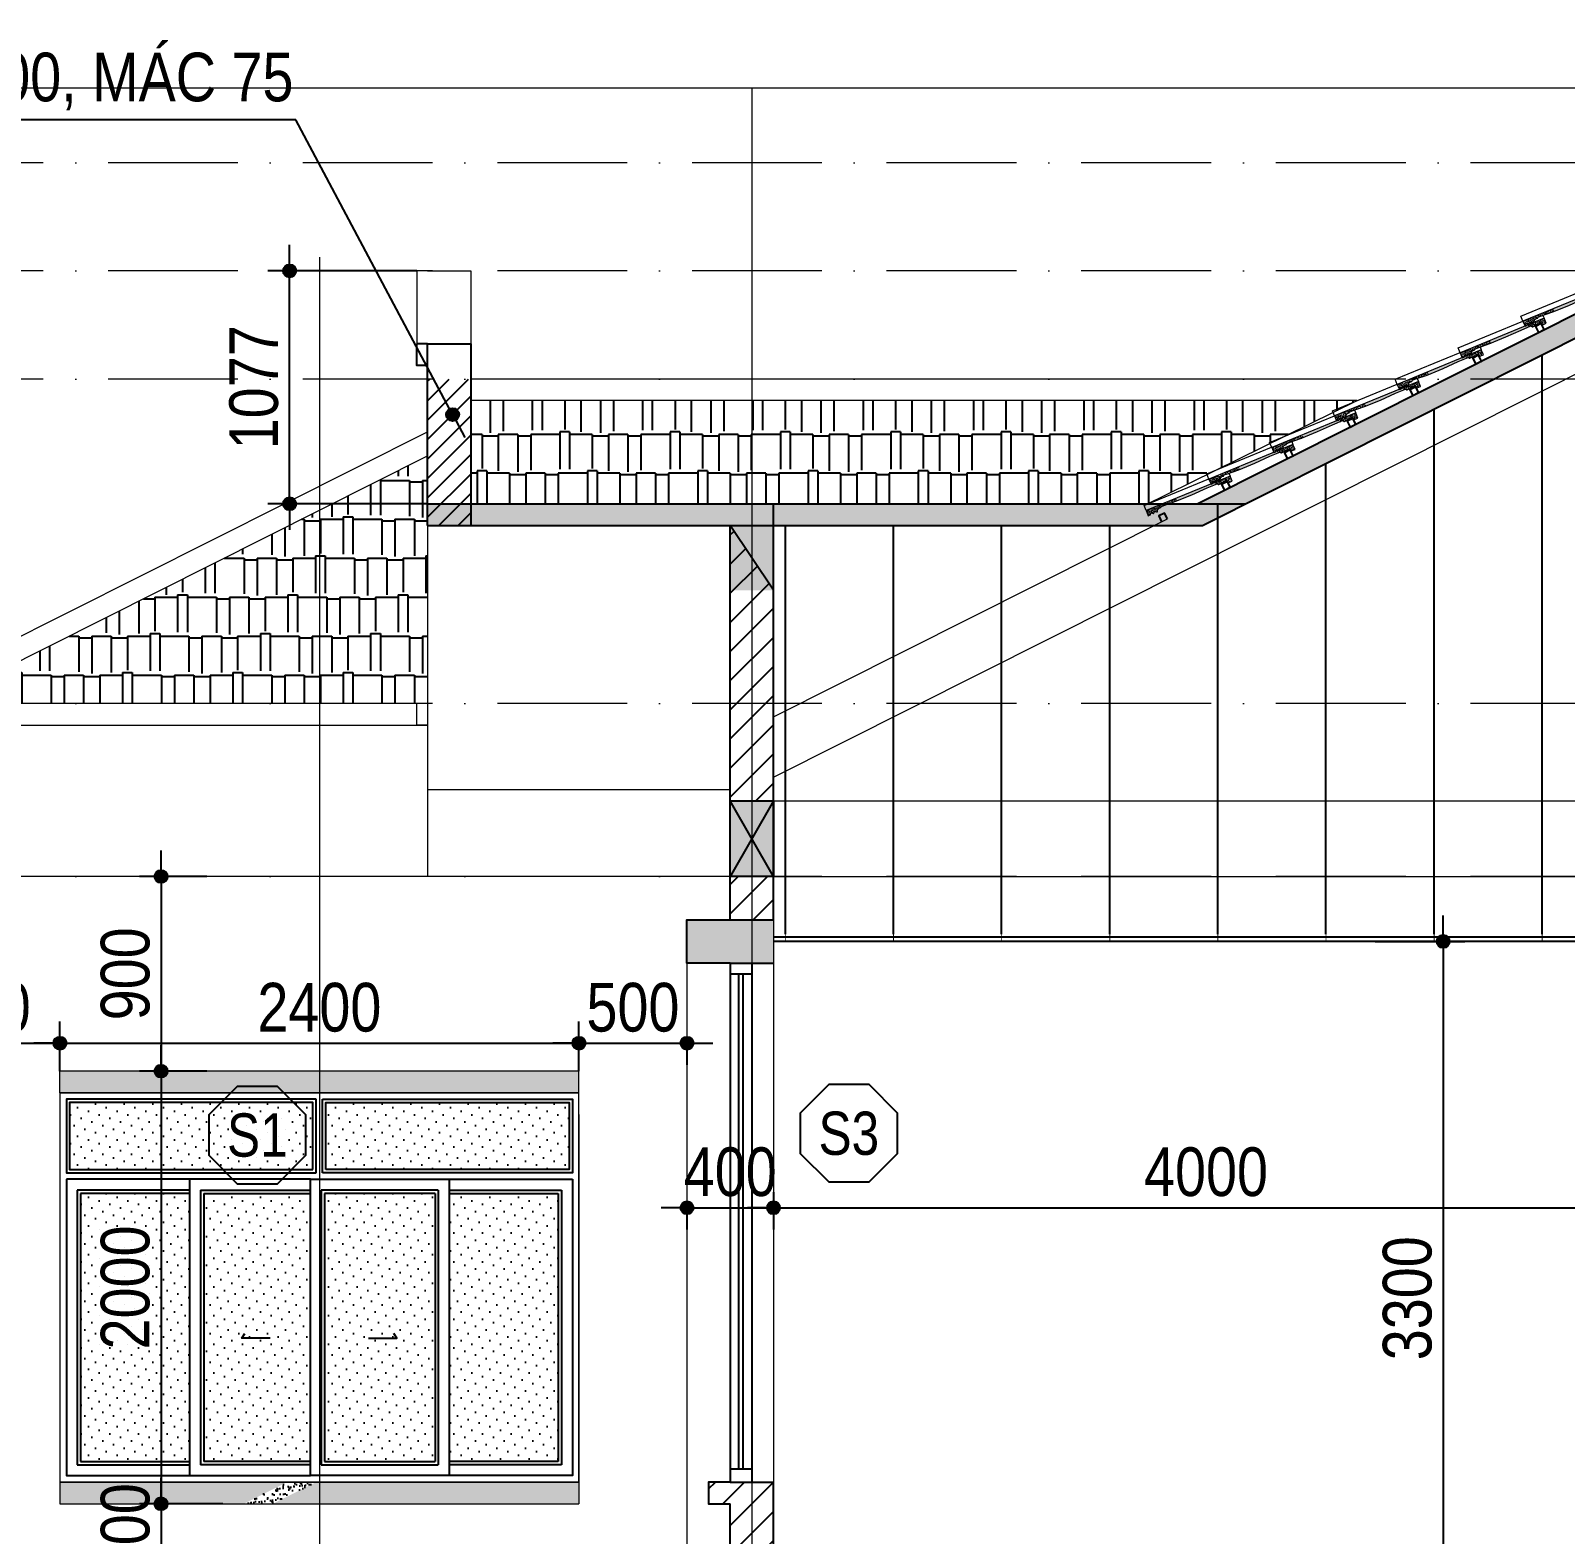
# Model space of a CAD drawing. Extents: x -79995 to 347433, y -157641 to 104789.
# Drawn here: x 74394 to 81490, y -87522 to -80570 of the extents above; entities that cross this region are included whole.
import ezdxf
from ezdxf.enums import TextEntityAlignment as Align

# ---------------------------------------------------------------- set-up
doc = ezdxf.new("R2010")
doc.units = 0
doc.linetypes.add('ACAD_ISO10W100', pattern=[18, 12, -3, 0, -3])
doc.layers.get('DEFPOINTS').update_dxf_attribs({"linetype": 'CONTINUOUS'})
for name, color, linetype in [('009', 251, 'CONTINUOUS'), ('daucat', 220, 'CONTINUOUS'), ('DIM', 1, 'CONTINUOUS'), ('DOOR', 20, 'CONTINUOUS'), ('HACH', 8, 'CONTINUOUS'), ('HATCH', 8, 'CONTINUOUS'), ('HATCHNGOI', 22, 'CONTINUOUS'), ('KINH 1', 142, 'CONTINUOUS'), ('netthay', 2, 'CONTINUOUS'), ('TAGS', 60, 'CONTINUOUS'), ('TEXT', 7, 'CONTINUOUS'), ('TUONG', 131, 'CONTINUOUS')]:
    doc.layers.add(name, color=color, linetype=linetype)
doc.layers.add('NET-THAY', color=2, linetype='CONTINUOUS', lineweight=13)
doc.layers.add('TRUC', color=24, linetype='CONTINUOUS', lineweight=0)
doc.styles.add('1', font='', dxfattribs={"height": 250})
doc.styles.add('HEL-CONDENSE', font='')
doc.styles.add('VNI-HELVE-CONDENSEN', font='')
doc.styles.get('1').set_extended_font_data('VNI-Helve-Condense')
doc.styles.get('HEL-CONDENSE').set_extended_font_data('VNI-Helve-Condense')
doc.styles.get('VNI-HELVE-CONDENSEN').set_extended_font_data('VNI-Helve-Condense')
doc.dimstyles.new('D100', dxfattribs={"dimtxt": 225, "dimasz": 1.2, "dimexe": 100, "dimexo": 0, "dimgap": 50, "dimtad": 1, "dimdec": 0, "dimzin": 13, "dimdsep": 46, "dimtxsty": 'HEL-CONDENSE', "dimblk": 'D50', "dimcen": 0, "dimclrd": 1, "dimclre": 1, "dimclrt": 7, "dimadec": 0, "dimazin": 0, "dimtfac": 1, "dimtdec": 0, "dimtmove": 0, "dimatfit": 3, "dimldrblk": 'D50', "dimfxl": 1, "dimtolj": 1, "dimtzin": 13, "dimarcsym": 0})
pattern_1 = [(45, (-1253396.46, -300869.02), (-67.351921, 67.351921), [])]
pattern_2 = [(37.5, (-1253396.462, -300099.762), (-1.2000235, 36.7059928), [0, -28.956, 0, -32.385, 0, -30.95625]), (7.5, (-1253396.46, -300099.76), (33.7142462, 53.7618825), [0, -15.621, 0, -26.0985, 0, -10.00125]), (327.5, (-1253419.894, -300099.762), (59.3244278, 0.10778885), [0, -9.525, 0, -34.29, 0, -44.7675]), (317.5, (-1253419.894, -300099.76), (57.266734, 16.7196992), [0, -4.7625, 0, -22.479, 0, -25.7175])]
pattern_3 = [(50, (-273694.05, -159675.198), (7.17260183, -0.62752135), [0.75, -8.25]), (355, (-273694.05, -159675.198), (-1.38751334, 7.52192134), [0.6, -6.6]), (100.4514, (-273693.452, -159675.25), (5.78509382, 6.89439542), [0.6374019, -7.01142112]), (46.1842, (-273694.05, -159673.198), (10.67241049, -1.65519014), [1.125, -12.375]), (96.6356, (-273693.161, -159673.336), (9.34662706, 9.7411787), [0.95610288, -10.51713]), (351.1842, (-273694.05, -159673.198), (9.34661945, 9.741186), [0.9, -9.9]), (21, (-273693.05, -159673.698), (5.96907052, -4.02618891), [0.75, -8.25]), (326, (-273693.05, -159673.698), (2.43315332, 7.25150045), [0.6, -6.6]), (71.4514, (-273692.5525, -159674.0334), (8.40222629, 3.22530497), [0.6374019, -7.01142112]), (37.5, (-273694.05, -159675.1978), (0.121598553, 3.328938538), [0, -6.52, 0, -6.7, 0, -6.625]), (7.5, (-273694.05, -159675.198), (2.630695374, 3.94411712), [0, -3.82, 0, -6.37, 0, -2.525]), (327.5, (-273696.28, -159675.1978), (5.338224362, -0.225548717), [0, -2.5, 0, -7.8, 0, -10.35]), (317.5, (-273697.28, -159675.198), (5.83186169, 1.00104982), [0, -3.25, 0, -5.18, 0, -7.35])]

# ---------------------------------------------------------------- blocks, each defined once
blk = doc.blocks.new('A$C281F37C7')
at = {"layer": 'NET-THAY'}
h = blk.add_hatch(dxfattribs=at)
h.set_pattern_fill('AR-CONC', color=8, style=0)
h.set_pattern_definition(pattern_3)
h.paths.add_polyline_path([(212.7, 140.4), (212.8, 140.6), (212.8, 140.9), (212.8, 141.2), (212.8, 142), (214, 142.8), (214.4, 143), (214.7, 143.2), (215.1, 143.3), (215.4, 143.4), (215.8, 143.4), (216.2, 143.3), (216.6, 143.3), (216.9, 143.2), (217.3, 143), (217.6, 142.8), (217.9, 142.6), (223, 136.8), (223.2, 136.6), (223.5, 136.4), (223.8, 136.2), (224.2, 136), (224.5, 135.9), (224.9, 135.8), (225.2, 135.8), (225.6, 135.8), (225.9, 135.8), (226.3, 135.9), (226.6, 136), (227, 136.2), (227.3, 136.4), (241, 146.5), (225.9, 166.9), (160.7, 118.8), (166.5, 111), (175.7, 117.8), (176.5, 118.4), (183.1, 115.9), (183.3, 115.8), (183.6, 115.8), (183.9, 115.8), (184.1, 115.9), (184.4, 116), (184.6, 116.2), (199.5, 128.9), (199.5, 129), (199.5, 129), (202.2, 131.3), (202.2, 131.3), (209.8, 137.8), (209.8, 137.8), (212.3, 140), (212.4, 140.1), (212.4, 140.1), (212.5, 140.2)])
h = blk.add_hatch(dxfattribs=at)
h.set_pattern_fill('AR-CONC', color=8, style=0)
h.set_pattern_definition(pattern_3)
h.paths.add_polyline_path([(135.5, 88.1), (166.5, 111), (160.7, 118.8), (6.9, 5.3), (18.4, -2), (75.7, 40.3)])
h = blk.add_hatch(dxfattribs=at)
h.set_pattern_fill('AR-CONC', color=8, style=0)
h.set_pattern_definition(pattern_3)
h.paths.add_polyline_path([(11.4, -7.2), (18.4, -2), (6.9, 5.3), (-112, -82.5), (-96.9, -102.9), (-89.3, -97.3), (-89, -97.1), (-88.7, -96.8), (-88.5, -96.5), (-88.3, -96.2), (-88.2, -95.9), (-88.1, -95.5), (-88, -95.2), (-87.2, -89.1), (-87.2, -88.8), (-87.1, -88.4), (-87, -88.1), (-86.8, -87.7), (-86.6, -87.4), (-86.4, -87.1), (-86.1, -86.9), (-85.8, -86.7), (-85.5, -86.5), (-85.1, -86.3), (-84.8, -86.2), (-84.4, -86.2), (-84.1, -86.1), (-83.7, -86.2), (-83.3, -86.2), (-77.8, -87.2), (-77.5, -87.2), (-77.1, -87.2), (-76.8, -87.2), (-76.4, -87.1), (-76.1, -87), (-75.8, -86.8), (-75.5, -86.6), (-75.2, -86.4), (-74.9, -86.1), (-74.7, -85.8), (-74.5, -85.5), (-74.4, -85.2), (-74.3, -84.8), (-74.2, -84.5), (-73.3, -78.6), (-73.2, -78.3), (-73.1, -77.9), (-73, -77.6), (-72.8, -77.3), (-72.6, -77), (-72.3, -76.7), (-72, -76.5), (-71.7, -76.3), (-71.4, -76.2), (-71.1, -76), (-70.7, -75.9), (-70.4, -75.9), (-70, -75.9), (-69.7, -75.9), (-63.8, -76.8), (-63.4, -76.8), (-63.1, -76.8), (-62.7, -76.8), (-62.3, -76.7), (-62, -76.6), (-61.7, -76.4), (-61.4, -76.2), (-61.1, -75.9), (-60.8, -75.7), (-60.6, -75.4), (-60.4, -75), (-60.3, -74.7), (-60.2, -74.3), (-60.1, -74), (-60.1, -73.6), (-60.1, -73.2), (-60.2, -72.9), (-60.9, -70.2), (-61, -69.5), (-61.1, -68.8), (-61.2, -68.1), (-61.2, -67.4), (-61.2, -66.7), (-61.2, -66), (-61.1, -65.3), (-60.9, -64.6), (-60.8, -63.9), (-60.6, -63.2), (-60.3, -62.5), (-60.1, -61.9), (-59.7, -61.3), (-59.4, -60.6), (-59, -60), (-57.7, -58.4), (-57.2, -57.9), (-56.6, -57.4), (-56.1, -57), (-50.4, -52.8), (-50.1, -52.5), (-49.8, -52.3), (-49.6, -51.9), (-49.4, -51.6), (-49.3, -51.2), (-49.2, -50.8), (-49, -49.1), (-48.9, -48.7), (-48.7, -48.3), (-48.6, -48), (-48.3, -47.7), (-48.1, -47.4), (-47.8, -47.1), (-34.7, -37.5)])
blk.add_line((217.4, 178.4), (225.9, 166.9), dxfattribs=at)
blk.add_lwpolyline([(-74.9, -86.1), (-74.7, -85.8), (-74.5, -85.5), (-74.4, -85.2), (-74.3, -84.8), (-74.2, -84.5), (-73.3, -78.6), (-73.2, -78.3), (-73.1, -77.9), (-73, -77.6), (-72.8, -77.3), (-72.6, -77), (-72.3, -76.7), (-72, -76.5), (-71.7, -76.3), (-71.4, -76.2), (-71.1, -76), (-70.7, -75.9), (-70.4, -75.9), (-70, -75.9), (-69.7, -75.9), (-63.8, -76.8), (-63.4, -76.8), (-63.1, -76.8), (-62.7, -76.8), (-62.3, -76.7), (-62, -76.6), (-61.7, -76.4), (-61.4, -76.2), (-61.1, -75.9), (-60.8, -75.7), (-60.6, -75.4), (-60.4, -75), (-60.3, -74.7), (-60.2, -74.3), (-60.1, -74), (-60.1, -73.6), (-60.1, -73.2), (-60.2, -72.9), (-60.9, -70.2), (-61, -69.5), (-61.1, -68.8), (-61.2, -68.1), (-61.2, -67.4), (-61.2, -66.7), (-61.2, -66), (-61.1, -65.3), (-60.9, -64.6), (-60.8, -63.9), (-60.6, -63.2), (-60.3, -62.5), (-60.1, -61.9), (-59.7, -61.3), (-59.4, -60.6), (-59, -60), (-57.7, -58.4), (-57.2, -57.9), (-56.6, -57.4), (-56.1, -57), (-50.4, -52.8), (-50.1, -52.5), (-49.8, -52.3), (-49.6, -51.9), (-49.4, -51.6), (-49.3, -51.2), (-49.2, -50.8), (-49, -49.1), (-48.9, -48.7), (-48.7, -48.3), (-48.6, -48), (-48.3, -47.7), (-48.1, -47.4), (-47.8, -47.1), (-34.7, -37.5), (11.4, -7.2), (75.7, 40.3), (135.5, 88.1), (175.7, 117.8), (176.5, 118.4), (183.1, 115.9), (183.3, 115.8), (183.6, 115.8), (183.9, 115.8), (184.1, 115.9), (184.4, 116), (184.6, 116.2), (212.3, 140), (212.5, 140.2), (212.7, 140.4), (212.8, 140.6), (212.8, 140.9), (212.8, 141.2), (212.8, 142), (214, 142.8), (214.4, 143), (214.7, 143.2), (215.1, 143.3), (215.4, 143.4), (215.8, 143.4), (216.2, 143.3), (216.6, 143.3), (216.9, 143.2), (217.3, 143), (217.6, 142.8), (217.9, 142.6), (223, 136.8), (223.2, 136.6), (223.5, 136.4), (223.8, 136.2), (224.2, 136), (224.5, 135.9), (224.9, 135.8), (225.2, 135.8), (225.6, 135.8), (225.9, 135.8), (226.3, 135.9), (226.6, 136), (227, 136.2), (227.3, 136.4), (241, 146.5), (225.9, 166.9), (-112, -82.5), (-96.9, -102.9), (-89.3, -97.3), (-89, -97.1), (-88.7, -96.8), (-88.5, -96.5), (-88.3, -96.2), (-88.2, -95.9), (-88.1, -95.5), (-88, -95.2), (-87.2, -89.1), (-87.2, -88.8), (-87.1, -88.4), (-87, -88.1), (-86.8, -87.7), (-86.6, -87.4), (-86.4, -87.1), (-86.1, -86.9), (-85.8, -86.7), (-85.5, -86.5), (-85.1, -86.3), (-84.8, -86.2), (-84.4, -86.2), (-84.1, -86.1), (-83.7, -86.2), (-83.3, -86.2), (-77.8, -87.2), (-77.5, -87.2), (-77.1, -87.2), (-76.8, -87.2), (-76.4, -87.1), (-76.1, -87), (-75.8, -86.8), (-75.5, -86.6), (-75.2, -86.4)], close=True, dxfattribs=at)
blk.add_lwpolyline([(-112, -82.5), (-127.1, -62.1), (133.6, 130.4)], dxfattribs=at)
blk = doc.blocks.new('KH-CUADI')
at = {"layer": 'TAGS'}
blk.add_lwpolyline([(-124.3, 300), (-300, 124.3), (-300, -124.3), (-124.3, -300), (124.3, -300), (300, -124.3), (300, 124.3), (124.3, 300)], close=True, dxfattribs=at)
at = {"layer": 'TAGS', "style": 'VNI-HELVE-CONDENSEN'}
blk.add_attdef('D', text='', height=300, dxfattribs=at).set_placement((0, 0), align=Align.MIDDLE)
blk = doc.blocks.new('A$C11FB6725')
at = {"layer": 'KINH 1'}
h = blk.add_hatch(dxfattribs=at)
h.set_pattern_fill('DOTS', color=256, scale=750, angle=45, style=0)
h.set_pattern_definition([(45, (0, 0), (-16.5728, 49.71845), [0, -46.875])])
h.paths.add_polyline_path([(59.6, -459.4), (-1065.4, -459.4), (-1065.4, -769.4), (59.6, -769.4)])
h.paths.add_polyline_path([(1244.6, -459.4), (119.6, -459.4), (119.6, -769.4), (1244.6, -769.4)])
h.paths.add_polyline_path([(1194.6, -879.4), (689.6, -879.4), (689.6, -2119.4), (1194.6, -2119.4)])
h.paths.add_polyline_path([(624.6, -879.4), (113.1, -879.4), (113.1, -2119.4), (624.6, -2119.4)])
h.paths.add_polyline_path([(48.1, -879.4), (-445.4, -879.4), (-445.4, -2119.4), (48.1, -2119.4)])
h.paths.add_polyline_path([(-510.4, -879.4), (-1015.4, -879.4), (-1015.4, -2119.4), (-510.4, -2119.4)])
at = {"layer": 'DOOR'}
for p, q in [((74.6, -784.4), (74.6, -444.4)), ((104.6, -784.4), (104.6, -444.4)), ((48.1, -814.4), (-1080.4, -814.4)), ((-510.4, -814.4), (-510.4, -2184.4)), ((48.1, -814.4), (1259.6, -814.4)), ((689.6, -814.4), (689.6, -2184.4)), ((-510.4, -864.4), (-1030.4, -864.4)), ((-1030.4, -864.4), (-1030.4, -2134.4)), ((-460.4, -864.4), (-460.4, -2134.4)), ((-460.4, -864.4), (48.1, -864.4)), ((639.6, -864.4), (98.1, -864.4)), ((98.1, -864.4), (98.1, -2134.4)), ((639.6, -864.4), (639.6, -2134.4)), ((689.6, -864.4), (1209.6, -864.4)), ((1209.6, -864.4), (1209.6, -2134.4)), ((-1030.4, -2134.4), (-510.4, -2134.4)), ((48.1, -2134.4), (-460.4, -2134.4)), ((98.1, -2134.4), (639.6, -2134.4)), ((1209.6, -2134.4), (689.6, -2134.4))]:
    blk.add_line(p, q, dxfattribs=at)
at = {"layer": 'DOOR', "color": 8}
for p, q in [((-510.4, -879.4), (-1015.4, -879.4)), ((-1015.4, -879.4), (-1015.4, -2119.4)), ((-445.4, -879.4), (-445.4, -2119.4)), ((-445.4, -879.4), (48.1, -879.4)), ((624.6, -879.4), (113.1, -879.4)), ((113.1, -879.4), (113.1, -2119.4)), ((624.6, -879.4), (624.6, -2119.4)), ((689.6, -879.4), (1194.6, -879.4)), ((1194.6, -879.4), (1194.6, -2119.4)), ((-1015.4, -2119.4), (-510.4, -2119.4)), ((48.1, -2119.4), (-445.4, -2119.4)), ((113.1, -2119.4), (624.6, -2119.4)), ((1194.6, -2119.4), (689.6, -2119.4))]:
    blk.add_line(p, q, dxfattribs=at)
at = {"layer": 'DOOR'}
for points in [[(74.6, -444.4), (-1080.4, -444.4), (-1080.4, -784.4), (74.6, -784.4)], [(104.6, -444.4), (1259.6, -444.4), (1259.6, -784.4), (104.6, -784.4)], [(-1080.4, -814.4), (-1080.4, -2184.4), (48.1, -2184.4), (48.1, -814.4)], [(1259.6, -814.4), (1259.6, -2184.4), (48.1, -2184.4), (48.1, -814.4)], [(-138.1, -1548.1), (-268.5, -1548.1), (-255.2, -1527.4)], [(317.3, -1548.1), (447.7, -1548.1), (434.4, -1527.4)]]:
    blk.add_lwpolyline(points, dxfattribs=at)
at = {"layer": 'DOOR', "color": 8}
for points in [[(59.6, -769.4), (59.6, -459.4), (-1065.4, -459.4), (-1065.4, -769.4), (59.6, -769.4)], [(119.6, -769.4), (119.6, -459.4), (1244.6, -459.4), (1244.6, -769.4), (119.6, -769.4)]]:
    blk.add_lwpolyline(points, close=True, dxfattribs=at)
at = {"layer": 'NET-THAY'}
for p, q in [((-1110.4, -414.4), (1289.6, -414.4)), ((1289.6, -2214.4), (1289.6, -414.4)), ((-1110.4, -2214.4), (1289.6, -2214.4))]:
    blk.add_line(p, q, dxfattribs=at)
blk.add_lwpolyline([(-1110.4, -414.4), (-1110.4, -2214.4)], dxfattribs=at)
at = {"layer": 'TAGS', "linetype": 'Continuous'}
ref = blk.add_blockref('KH-CUADI', (-197.3, -609.5), dxfattribs=dict(at, xscale=0.75, yscale=0.75, zscale=0.75, rotation=180))
ref.add_attrib('D', 'S1', dxfattribs={"color": 7, "height": 200, "style": 'VNI-HELVE-CONDENSEN'}).set_placement((-197.3, -609.5), align=Align.MIDDLE)
blk = doc.blocks.new('D50')
at = {"layer": 'DIM'}
blk.add_hatch(color=256, dxfattribs=at).paths.add_polyline_path([(25, 0, 1), (-25, 0, 1)])
blk.add_line((25, 0), (100, 0), dxfattribs=at)
blk.add_circle((0, 0), 25, dxfattribs=at)
blk = doc.blocks.new('*D1119')
at = {"layer": 'DEFPOINTS', "color": 0, "linetype": 'Continuous', "transparency": 16777216}
for p in [(74528.8, -85251.4), (74528.8, -85380.7), (73828.8, -85594.9)]:
    blk.add_point(p, dxfattribs=at)
at = {"layer": 'DIM', "color": 1, "linetype": 'Continuous', "lineweight": -2, "transparency": 16777216}
for p, q in [((73828.8, -85594.9), (73828.8, -85151.4)), ((74528.8, -85380.7), (74528.8, -85151.4)), ((73830, -85251.4), (74527.6, -85251.4))]:
    blk.add_line(p, q, dxfattribs=at)
at = {"layer": 'DIM', "color": 1, "linetype": 'Continuous', "lineweight": -2, "transparency": 16777216, "xscale": 1.199999999999999, "yscale": 1.199999999999999, "zscale": 1.199999999999999, "rotation": 180}
blk.add_blockref('D50', (73828.8, -85251.4), dxfattribs=at)
at = {"layer": 'DIM', "color": 1, "linetype": 'Continuous', "lineweight": -2, "transparency": 16777216, "xscale": 1.199999999999999, "yscale": 1.199999999999999, "zscale": 1.199999999999999}
blk.add_blockref('D50', (74528.8, -85251.4), dxfattribs=at)
at = {"layer": 'DIM', "color": 7, "linetype": 'Continuous', "transparency": 16777216, "insert": (74178.8, -85086.5), "char_height": 225, "attachment_point": 5, "style": 'HEL-CONDENSE'}
blk.add_mtext('\\A1;700', dxfattribs=at)
blk = doc.blocks.new('*D1120')
at = {"layer": 'DEFPOINTS', "color": 0, "linetype": 'Continuous', "transparency": 16777216}
for p in [(76928.8, -85251.4), (74528.8, -85380.7), (76928.8, -85380.7)]:
    blk.add_point(p, dxfattribs=at)
at = {"layer": 'DIM', "color": 1, "linetype": 'Continuous', "lineweight": -2, "transparency": 16777216}
for p, q in [((74528.8, -85380.7), (74528.8, -85151.4)), ((76928.8, -85380.7), (76928.8, -85151.4)), ((74530, -85251.4), (76927.6, -85251.4))]:
    blk.add_line(p, q, dxfattribs=at)
at = {"layer": 'DIM', "color": 1, "linetype": 'Continuous', "lineweight": -2, "transparency": 16777216, "xscale": 1.199999999999999, "yscale": 1.199999999999999, "zscale": 1.199999999999999, "rotation": 180}
blk.add_blockref('D50', (74528.8, -85251.4), dxfattribs=at)
at = {"layer": 'DIM', "color": 1, "linetype": 'Continuous', "lineweight": -2, "transparency": 16777216, "xscale": 1.199999999999999, "yscale": 1.199999999999999, "zscale": 1.199999999999999}
blk.add_blockref('D50', (76928.8, -85251.4), dxfattribs=at)
at = {"layer": 'DIM', "color": 7, "linetype": 'Continuous', "transparency": 16777216, "insert": (75728.8, -85086.5), "char_height": 225, "attachment_point": 5, "style": 'HEL-CONDENSE'}
blk.add_mtext('\\A1;2400', dxfattribs=at)
blk = doc.blocks.new('*D1121')
at = {"layer": 'DEFPOINTS', "color": 0, "linetype": 'Continuous', "transparency": 16777216}
for p in [(77428.8, -85224.3), (77428.8, -85251.4), (76928.8, -85380.7)]:
    blk.add_point(p, dxfattribs=at)
at = {"layer": 'DIM', "color": 1, "linetype": 'Continuous', "lineweight": -2, "transparency": 16777216}
for p, q in [((76928.8, -85380.7), (76928.8, -85151.4)), ((77428.8, -85224.3), (77428.8, -85351.4)), ((76930, -85251.4), (77427.6, -85251.4))]:
    blk.add_line(p, q, dxfattribs=at)
at = {"layer": 'DIM', "color": 1, "linetype": 'Continuous', "lineweight": -2, "transparency": 16777216, "xscale": 1.199999999999999, "yscale": 1.199999999999999, "zscale": 1.199999999999999, "rotation": 180}
blk.add_blockref('D50', (76928.8, -85251.4), dxfattribs=at)
at = {"layer": 'DIM', "color": 1, "linetype": 'Continuous', "lineweight": -2, "transparency": 16777216, "xscale": 1.199999999999999, "yscale": 1.199999999999999, "zscale": 1.199999999999999}
blk.add_blockref('D50', (77428.8, -85251.4), dxfattribs=at)
at = {"layer": 'DIM', "color": 7, "linetype": 'Continuous', "transparency": 16777216, "insert": (77178.8, -85086.5), "char_height": 225, "attachment_point": 5, "style": 'HEL-CONDENSE'}
blk.add_mtext('\\A1;500', dxfattribs=at)
blk = doc.blocks.new('*D1122')
at = {"layer": 'DEFPOINTS', "color": 0, "linetype": 'Continuous', "transparency": 16777216}
for p in [(77828.8, -85939.6), (77428.8, -85984.8), (77828.8, -86012)]:
    blk.add_point(p, dxfattribs=at)
at = {"layer": 'DIM', "color": 1, "linetype": 'Continuous', "lineweight": -2, "transparency": 16777216}
for p, q in [((77828.8, -85939.6), (77828.8, -86112)), ((77428.8, -85984.8), (77428.8, -86112)), ((77430, -86012), (77827.6, -86012))]:
    blk.add_line(p, q, dxfattribs=at)
at = {"layer": 'DIM', "color": 1, "linetype": 'Continuous', "lineweight": -2, "transparency": 16777216, "xscale": 1.199999999999999, "yscale": 1.199999999999999, "zscale": 1.199999999999999, "rotation": 180}
blk.add_blockref('D50', (77428.8, -86012), dxfattribs=at)
at = {"layer": 'DIM', "color": 1, "linetype": 'Continuous', "lineweight": -2, "transparency": 16777216, "xscale": 1.199999999999999, "yscale": 1.199999999999999, "zscale": 1.199999999999999}
blk.add_blockref('D50', (77828.8, -86012), dxfattribs=at)
at = {"layer": 'DIM', "color": 7, "linetype": 'Continuous', "transparency": 16777216, "insert": (77628.8, -85847.1), "char_height": 225, "attachment_point": 5, "style": 'HEL-CONDENSE'}
blk.add_mtext('\\A1;400', dxfattribs=at)
blk = doc.blocks.new('*D1123')
at = {"layer": 'DEFPOINTS', "color": 0, "linetype": 'Continuous', "transparency": 16777216}
for p in [(77828.8, -85939.6), (81828.8, -86012), (81828.8, -86083.6)]:
    blk.add_point(p, dxfattribs=at)
at = {"layer": 'DIM', "color": 1, "linetype": 'Continuous', "lineweight": -2, "transparency": 16777216}
for p, q in [((77828.8, -85939.6), (77828.8, -86112)), ((81828.8, -86083.6), (81828.8, -85912)), ((77830, -86012), (81827.6, -86012))]:
    blk.add_line(p, q, dxfattribs=at)
at = {"layer": 'DIM', "color": 1, "linetype": 'Continuous', "lineweight": -2, "transparency": 16777216, "xscale": 1.199999999999999, "yscale": 1.199999999999999, "zscale": 1.199999999999999, "rotation": 180}
blk.add_blockref('D50', (77828.8, -86012), dxfattribs=at)
at = {"layer": 'DIM', "color": 1, "linetype": 'Continuous', "lineweight": -2, "transparency": 16777216, "xscale": 1.199999999999999, "yscale": 1.199999999999999, "zscale": 1.199999999999999}
blk.add_blockref('D50', (81828.8, -86012), dxfattribs=at)
at = {"layer": 'DIM', "color": 7, "linetype": 'Continuous', "transparency": 16777216, "insert": (79828.8, -85847.1), "char_height": 225, "attachment_point": 5, "style": 'HEL-CONDENSE'}
blk.add_mtext('\\A1;4000', dxfattribs=at)
blk = doc.blocks.new('*D1130')
at = {"layer": 'DEFPOINTS', "color": 0, "linetype": 'Continuous', "transparency": 16777216}
for p in [(75208.9, -84480.7), (74996.8, -85380.7), (75208.9, -85380.7)]:
    blk.add_point(p, dxfattribs=at)
at = {"layer": 'DIM', "color": 1, "linetype": 'Continuous', "lineweight": -2, "transparency": 16777216}
for p, q in [((75208.9, -84480.7), (74896.8, -84480.7)), ((74996.8, -84481.9), (74996.8, -85379.5)), ((75208.9, -85380.7), (74896.8, -85380.7))]:
    blk.add_line(p, q, dxfattribs=at)
at = {"layer": 'DIM', "color": 1, "linetype": 'Continuous', "lineweight": -2, "transparency": 16777216, "xscale": 1.199999999999999, "yscale": 1.199999999999999, "zscale": 1.199999999999999}
for p, rotation in [((74996.8, -84480.7), 90), ((74996.8, -85380.7), 270)]:
    blk.add_blockref('D50', p, dxfattribs=dict(at, rotation=rotation))
at = {"layer": 'DIM', "color": 7, "linetype": 'Continuous', "transparency": 16777216, "insert": (74831.9, -84930.7), "char_height": 225, "attachment_point": 5, "rotation": 90, "style": 'HEL-CONDENSE'}
blk.add_mtext('\\A1;900', dxfattribs=at)
blk = doc.blocks.new('*D1131')
at = {"layer": 'DEFPOINTS', "color": 0, "linetype": 'Continuous', "transparency": 16777216}
for p in [(75208.9, -85380.7), (74996.8, -87380.7), (75282.7, -87380.7)]:
    blk.add_point(p, dxfattribs=at)
at = {"layer": 'DIM', "color": 1, "linetype": 'Continuous', "lineweight": -2, "transparency": 16777216}
for p, q in [((75208.9, -85380.7), (74896.8, -85380.7)), ((74996.8, -85381.9), (74996.8, -87379.5)), ((75282.7, -87380.7), (74896.8, -87380.7))]:
    blk.add_line(p, q, dxfattribs=at)
at = {"layer": 'DIM', "color": 1, "linetype": 'Continuous', "lineweight": -2, "transparency": 16777216, "xscale": 1.199999999999999, "yscale": 1.199999999999999, "zscale": 1.199999999999999}
for p, rotation in [((74996.8, -85380.7), 90), ((74996.8, -87380.7), 270)]:
    blk.add_blockref('D50', p, dxfattribs=dict(at, rotation=rotation))
at = {"layer": 'DIM', "color": 7, "linetype": 'Continuous', "transparency": 16777216, "insert": (74831.9, -86380.7), "char_height": 225, "attachment_point": 5, "rotation": 90, "style": 'HEL-CONDENSE'}
blk.add_mtext('\\A1;2000', dxfattribs=at)
blk = doc.blocks.new('*D1132')
at = {"layer": 'DEFPOINTS', "color": 0, "linetype": 'Continuous', "transparency": 16777216}
for p in [(75282.7, -87380.7), (74996.8, -87680.7), (75282.7, -87680.7)]:
    blk.add_point(p, dxfattribs=at)
at = {"layer": 'DIM', "color": 1, "linetype": 'Continuous', "lineweight": -2, "transparency": 16777216}
for p, q in [((75282.7, -87380.7), (74896.8, -87380.7)), ((74996.8, -87381.9), (74996.8, -87679.5)), ((75282.7, -87680.7), (74896.8, -87680.7))]:
    blk.add_line(p, q, dxfattribs=at)
at = {"layer": 'DIM', "color": 1, "linetype": 'Continuous', "lineweight": -2, "transparency": 16777216, "xscale": 1.199999999999999, "yscale": 1.199999999999999, "zscale": 1.199999999999999}
for p, rotation in [((74996.8, -87380.7), 90), ((74996.8, -87680.7), 270)]:
    blk.add_blockref('D50', p, dxfattribs=dict(at, rotation=rotation))
at = {"layer": 'DIM', "color": 7, "linetype": 'Continuous', "transparency": 16777216, "insert": (74831.9, -87500.7), "char_height": 225, "attachment_point": 5, "rotation": 90, "style": 'HEL-CONDENSE'}
blk.add_mtext('\\A1;300', dxfattribs=at)
blk = doc.blocks.new('*D1314')
at = {"layer": 'DEFPOINTS', "color": 0, "linetype": 'Continuous', "transparency": 16777216}
for p in [(80610.6, -84780.7), (80610.6, -88080.7), (80925.6, -88080.7)]:
    blk.add_point(p, dxfattribs=at)
at = {"layer": 'DOOR', "color": 1, "linetype": 'Continuous', "lineweight": -2, "transparency": 16777216}
for p, q in [((80610.6, -84780.7), (81025.6, -84780.7)), ((80925.6, -84781.9), (80925.6, -88079.5)), ((80610.6, -88080.7), (81025.6, -88080.7))]:
    blk.add_line(p, q, dxfattribs=at)
at = {"layer": 'DOOR', "color": 1, "linetype": 'Continuous', "lineweight": -2, "transparency": 16777216, "xscale": 1.199999999999999, "yscale": 1.199999999999999, "zscale": 1.199999999999999}
for p, rotation in [((80925.6, -84780.7), 90), ((80925.6, -88080.7), 270)]:
    blk.add_blockref('D50', p, dxfattribs=dict(at, rotation=rotation))
at = {"layer": 'DOOR', "color": 7, "linetype": 'Continuous', "transparency": 16777216, "insert": (80760.7, -86430.7), "char_height": 225, "attachment_point": 5, "rotation": 90, "style": 'HEL-CONDENSE'}
blk.add_mtext('\\A1;3300', dxfattribs=at)
blk = doc.blocks.new('*D1334')
at = {"layer": 'DEFPOINTS', "color": 0, "linetype": 'Continuous', "transparency": 16777216}
for p in [(75591.1, -81680.7), (76178.8, -81680.7), (76228.8, -82757.6)]:
    blk.add_point(p, dxfattribs=at)
at = {"layer": 'DIM', "color": 1, "linetype": 'Continuous', "lineweight": -2, "transparency": 16777216}
for p, q in [((76178.8, -81680.7), (75491.1, -81680.7)), ((75591.1, -82756.4), (75591.1, -81681.9)), ((76228.8, -82757.6), (75491.1, -82757.6))]:
    blk.add_line(p, q, dxfattribs=at)
at = {"layer": 'DIM', "color": 1, "linetype": 'Continuous', "lineweight": -2, "transparency": 16777216, "xscale": 1.199999999999999, "yscale": 1.199999999999999, "zscale": 1.199999999999999}
for p, rotation in [((75591.1, -81680.7), 90), ((75591.1, -82757.6), 270)]:
    blk.add_blockref('D50', p, dxfattribs=dict(at, rotation=rotation))
at = {"layer": 'DIM', "color": 7, "linetype": 'Continuous', "transparency": 16777216, "insert": (75426.2, -82219.2), "char_height": 225, "attachment_point": 5, "rotation": 90, "style": 'HEL-CONDENSE'}
blk.add_mtext('\\A1;1077', dxfattribs=at)

msp = doc.modelspace()

# ---------------------------------------------------------------- hatches: boundary and pattern name
at = {"layer": '009'}
h = msp.add_hatch(dxfattribs=at)
h.set_pattern_fill('ANSI31', color=256, scale=20, style=0)
h.set_pattern_definition([(45, (-1253396.46, -300869.024), (-44.9012806, 44.9012806), [])])
h.paths.add_polyline_path([(76228.751, -82180.733), (76228.751, -82857.606), (76428.751, -82857.606), (76428.751, -82180.733)])
h = msp.add_hatch(dxfattribs=at)
h.set_pattern_fill('ANSI31', color=256, scale=30, style=0)
h.set_pattern_definition(pattern_1)
h.paths.add_polyline_path([(77728.751, -83007.606), (77628.751, -82857.606), (77628.751, -83680.733), (77728.751, -83680.733)])
h.paths.add_polyline_path([(77828.751, -83157.606), (77728.751, -83007.606), (77728.751, -83680.733), (77828.751, -83680.733)])
h.paths.add_polyline_path([(77728.751, -83680.733), (77628.751, -83680.733), (77628.751, -84130.733), (77728.751, -84130.733)])
h.paths.add_polyline_path([(77828.751, -83680.733), (77728.751, -83680.733), (77728.751, -84130.733), (77828.751, -84130.733)])
h = msp.add_hatch(dxfattribs=at)
h.set_pattern_fill('ANSI31', color=256, scale=30, style=0)
h.set_pattern_definition(pattern_1)
h.paths.add_polyline_path([(77728.751, -84480.733), (77628.751, -84480.733), (77628.751, -84680.733), (77728.751, -84680.733)])
h.paths.add_polyline_path([(77828.751, -84480.733), (77728.751, -84480.733), (77728.751, -84680.733), (77828.751, -84680.733)])
h = msp.add_hatch(dxfattribs=at)
h.set_pattern_fill('ANSI31', color=256, scale=30, style=0)
h.set_pattern_definition(pattern_1)
h.paths.add_polyline_path([(77728.751, -88080.733), (77828.751, -88080.733), (77828.751, -87280.733), (77728.751, -87280.733)])
h.paths.add_polyline_path([(77628.751, -88080.733), (77728.751, -88080.733), (77728.751, -87280.733), (77628.751, -87280.733), (77528.751, -87280.733), (77528.751, -87380.733), (77628.751, -87380.733)])
at = {"layer": 'HATCH'}
h = msp.add_hatch(dxfattribs=at)
h.set_pattern_fill('AR-SAND', color=256, scale=0.75, style=0)
h.set_pattern_definition(pattern_2)
h.paths.add_polyline_path([(75728.751, -85380.733), (74528.751, -85380.733), (74528.751, -85480.733), (75728.751, -85480.733)])
h.paths.add_polyline_path([(76928.751, -85380.733), (75728.751, -85380.733), (75728.751, -85480.733), (76928.751, -85480.733)])
h = msp.add_hatch(dxfattribs=at)
h.set_pattern_fill('AR-SAND', color=256, scale=0.75, style=0)
h.set_pattern_definition(pattern_2)
h.paths.add_polyline_path([(75578.751, -87280.733), (74528.751, -87280.733), (74528.751, -87380.733), (75378.751, -87380.733)])
h.paths.add_polyline_path([(75728.751, -87280.733), (75712.916, -87280.733), (75512.916, -87380.733), (75728.751, -87380.733)])
h.paths.add_polyline_path([(76928.751, -87280.733), (75728.751, -87280.733), (75728.751, -87380.733), (75736.522, -87380.733), (75808.751, -87344.619), (75816.522, -87340.733), (76928.751, -87340.733)])
h.paths.add_polyline_path([(76928.751, -87340.733), (75816.522, -87340.733), (75736.522, -87380.733), (76928.751, -87380.733)], flags=17)
h = msp.add_hatch(dxfattribs=at)
h.set_pattern_fill('AR-SAND', color=256, scale=0.75, style=0)
h.set_pattern_definition(pattern_2)
h.paths.add_polyline_path([(75712.916, -87280.733), (75578.751, -87280.733), (75378.751, -87380.733), (75512.916, -87380.733)])
at = {"layer": 'HATCHNGOI'}
h = msp.add_hatch(dxfattribs=at)
h.set_pattern_fill('AR-RSHKE', color=34, scale=15, angle=180, style=0)
h.set_pattern_definition([(180, (-981221.76, 269103.17), (-382.5, -180), [90, -75, 105, -45, 135, -60]), (180, (-981311.76, 269095.67), (-382.5, -180), [75, -285, 60, -90]), (180, (-981491.76, 269114.42), (-382.5, -180), [45, -465]), (270, (-981221.76, 269103.17), (127.5, -180), [172.5, -547.5]), (270, (-981311.76, 269103.17), (127.5, -180), [168.75, -551.25]), (270, (-981386.76, 269103.17), (127.5, -180), [157.5, -562.5]), (270, (-981491.76, 269114.42), (127.5, -180), [172.5, -547.5]), (270, (-981536.76, 269114.42), (127.5, -180), [172.5, -547.5]), (270, (-981671.76, 269103.17), (127.5, -180), [165, -555])])
h.paths.add_polyline_path([(76428.751, -82280.733), (76428.751, -82757.606), (79558.44, -82757.606), (80527.949, -82280.733)])
h = msp.add_hatch(dxfattribs=at)
h.set_pattern_fill('AR-RSHKE', color=34, scale=15, angle=180, style=0)
h.set_pattern_definition([(7e-15, (1126295.56, 260070.7), (382.5, -180), [90, -75, 105, -45, 135, -60]), (7e-15, (1126385.56, 260063.2), (382.5, -180), [75, -285, 60, -90]), (7e-15, (1126565.56, 260081.96), (382.5, -180), [45, -465]), (270, (1126295.56, 260070.7), (-127.5, -180), [172.5, -547.5]), (270, (1126385.56, 260070.7), (-127.5, -180), [168.75, -551.25]), (270, (1126460.56, 260070.7), (-127.5, -180), [157.5, -562.5]), (270, (1126565.56, 260081.96), (-127.5, -180), [172.5, -547.5]), (270, (1126610.56, 260081.96), (-127.5, -180), [172.5, -547.5]), (270, (1126745.56, 260070.7), (-127.5, -180), [165, -555])])
h.paths.add_polyline_path([(76228.751, -83680.733), (76228.751, -82536.519), (73951.486, -83680.733)])
at = {"layer": 'TUONG'}
h = msp.add_hatch(color=4, dxfattribs=at)
h.paths.add_polyline_path([(82716.251, -81286.672), (82689.445, -81300.141), (81931.974, -81680.733), (82154.708, -81680.733), (82716.251, -81398.585), (83277.794, -81680.733), (83500.529, -81680.733)])
h.paths.add_polyline_path([(81159.587, -82180.733), (80936.852, -82180.733), (79788.734, -82757.606), (80011.468, -82757.606)])
h.paths.add_polyline_path([(83277.794, -81680.733), (83728.751, -81907.317), (83728.751, -81795.404), (83500.529, -81680.733)])
h.paths.add_polyline_path([(83728.751, -81907.317), (83828.751, -81957.562), (83828.751, -81845.649), (83728.751, -81795.404)])
h.paths.add_polyline_path([(81728.751, -81894.756), (82154.708, -81680.733), (81931.974, -81680.733), (81728.751, -81782.843)])
h.paths.add_polyline_path([(81159.587, -82180.733), (81728.751, -81894.756), (81728.751, -81782.843), (80936.852, -82180.733)])
h = msp.add_hatch(color=4, dxfattribs=at)
h.paths.add_polyline_path([(77728.751, -82757.606), (76228.751, -82757.606), (76228.751, -82857.606), (77728.751, -82857.606)])
h.paths.add_polyline_path([(79812.444, -82857.606), (80011.468, -82757.606), (77728.751, -82757.606), (77728.751, -82857.606)])
h = msp.add_hatch(color=4, dxfattribs=at)
h.paths.add_polyline_path([(77728.751, -84680.733), (77628.751, -84680.733), (77428.751, -84680.733), (77428.751, -84880.733), (77628.751, -84880.733), (77728.751, -84880.733)])
h.paths.add_polyline_path([(77828.751, -84680.733), (77728.751, -84680.733), (77728.751, -84880.733), (77828.751, -84880.733)])

# ---------------------------------------------------------------- linework, layer by layer
at = {"layer": 'daucat', "const_width": 4}
for points in [[(77883.751, -84680.733), (77883.751, -84780.733), (77853.751, -84780.733)], [(77883.751, -84680.733), (77883.751, -84780.733), (77913.751, -84780.733)], [(78383.751, -84680.733), (78383.751, -84780.733), (78353.751, -84780.733)], [(78383.751, -84680.733), (78383.751, -84780.733), (78413.751, -84780.733)], [(78883.751, -84680.733), (78883.751, -84780.733), (78853.751, -84780.733)], [(78883.751, -84680.733), (78883.751, -84780.733), (78913.751, -84780.733)], [(79383.751, -84680.733), (79383.751, -84780.733), (79353.751, -84780.733)], [(79383.751, -84680.733), (79383.751, -84780.733), (79413.751, -84780.733)], [(79883.751, -84680.733), (79883.751, -84780.733), (79853.751, -84780.733)], [(79883.751, -84680.733), (79883.751, -84780.733), (79913.751, -84780.733)], [(80383.751, -84680.733), (80383.751, -84780.733), (80353.751, -84780.733)], [(80383.751, -84680.733), (80383.751, -84780.733), (80413.751, -84780.733)], [(80883.751, -84680.733), (80883.751, -84780.733), (80853.751, -84780.733)], [(80883.751, -84680.733), (80883.751, -84780.733), (80913.751, -84780.733)], [(81383.751, -84680.733), (81383.751, -84780.733), (81353.751, -84780.733)], [(81383.751, -84680.733), (81383.751, -84780.733), (81413.751, -84780.733)]]:
    msp.add_lwpolyline(points, dxfattribs=at)
at = {"layer": 'DOOR'}
for p, q in [((77628.751, -84880.733), (77628.751, -87280.733)), ((77628.751, -84930.733), (77728.751, -84930.733)), ((77728.751, -84880.733), (77728.751, -87280.733)), ((77728.751, -87220.733), (77628.751, -87220.733))]:
    msp.add_line(p, q, dxfattribs=at)
at = {"layer": 'DOOR', "color": 251}
for p, q in [((77668.751, -87220.733), (77668.751, -84930.733)), ((77688.751, -87220.733), (77688.751, -84930.733))]:
    msp.add_line(p, q, dxfattribs=at)
at = {"layer": 'DOOR'}
for points in [[(87628.751, -84760.733), (77828.751, -84760.733)], [(87628.751, -84780.733), (77828.751, -84780.733)]]:
    msp.add_lwpolyline(points, dxfattribs=at)
at = {"layer": 'HACH'}
for points in [[(81383.751, -84747.143), (81383.751, -82068.101)], [(80883.751, -84747.143), (80883.751, -82319.327)], [(80383.751, -84747.143), (80383.751, -82570.552)], [(79883.751, -84747.143), (79883.751, -82757.606)], [(77883.751, -84747.143), (77883.751, -82857.606)], [(78383.751, -84747.143), (78383.751, -82857.606)], [(78883.751, -84747.143), (78883.751, -82857.606)], [(79383.751, -84747.143), (79383.751, -82857.606)]]:
    msp.add_lwpolyline(points, dxfattribs=at)
at = {"layer": 'NET-THAY'}
for p, q in [((76228.751, -81680.733), (76178.751, -81680.733)), ((76178.751, -81680.733), (76178.751, -82018.332)), ((77828.751, -84022.184), (81728.751, -82062.626)), ((76228.751, -82180.733), (76228.751, -84280.733)), ((80706.723, -82180.733), (76428.751, -82180.733)), ((80527.949, -82280.733), (76428.751, -82280.733)), ((73728.751, -83680.733), (76228.751, -82424.606)), ((73951.486, -83680.733), (76228.751, -82536.519)), ((77828.751, -83742.401), (79650.642, -82826.991)), ((76228.751, -83680.733), (72778.751, -83680.733)), ((76228.751, -83780.733), (76228.751, -84480.733)), ((77628.751, -84080.733), (76228.751, -84080.733)), ((77828.751, -84130.733), (87728.751, -84130.733)), ((77628.751, -84480.733), (72828.751, -84480.733)), ((77828.751, -84480.733), (87628.751, -84480.733)), ((77828.751, -84680.733), (77828.751, -87280.733)), ((77428.751, -84880.733), (77428.751, -88280.733)), ((74528.751, -85480.733), (74528.751, -85380.733)), ((76928.751, -85480.733), (76928.751, -85380.733)), ((74528.751, -87380.733), (75378.751, -87380.733)), ((75378.751, -87380.733), (76928.751, -87380.733))]:
    msp.add_line(p, q, dxfattribs=at)
for points in [[(76228.751, -81680.733), (76228.751, -81680.733), (76428.751, -81680.733), (76428.751, -82018.332)], [(79542.321, -82765.535), (80527.949, -82280.733)], [(76228.751, -83780.733), (76178.751, -83780.733), (76178.751, -83680.733), (76178.751, -83680.733)], [(72778.751, -83780.733), (76228.751, -83780.733)], [(76928.751, -85380.733), (74528.751, -85380.733)], [(76928.751, -85480.733), (74528.751, -85480.733)], [(74528.751, -85580.733), (74528.751, -87380.733)], [(76928.751, -85580.733), (76928.751, -87380.733)], [(75712.916, -87280.733), (74528.751, -87280.733)], [(76928.751, -87280.733), (75712.916, -87280.733)]]:
    msp.add_lwpolyline(points, dxfattribs=at)
at = {"layer": 'TRUC', "linetype": 'ACAD_ISO10W100', "ltscale": 50}
for p, q in [((89753.351, -81180.733), (68709.007, -81180.733)), ((89753.351, -81680.733), (68709.007, -81680.733)), ((89753.351, -82180.733), (68709.007, -82180.733)), ((89753.351, -83680.733), (68709.007, -83680.733)), ((89753.351, -84480.733), (68709.007, -84480.733))]:
    msp.add_line(p, q, dxfattribs=at)
at = {"layer": 'TRUC', "linetype": 'ACAD_ISO10W100', "ltscale": 0.2}
msp.add_lwpolyline([(89753.351, -80836.552), (68709.007, -80836.552), (68709.007, -95088.924), (89753.351, -95088.924)], close=True, dxfattribs=at)
for points in [[(77728.751, -80836.552), (77728.751, -95088.924)], [(75728.751, -81616.651), (75728.751, -96003.073)]]:
    msp.add_lwpolyline(points, dxfattribs=at)
at = {"layer": 'TUONG', "color": 4}
for p, q in [((79788.734, -82757.606), (82716.251, -81286.672)), ((76228.751, -82018.332), (76178.751, -82018.332)), ((76228.751, -82857.606), (76228.751, -82018.332)), ((76228.751, -82018.332), (76428.751, -82018.332)), ((76428.751, -82018.332), (76428.751, -82857.606)), ((76228.751, -82757.606), (79812.444, -82757.606)), ((76328.751, -82757.606), (80011.468, -82757.606)), ((77828.751, -84680.733), (77828.751, -82757.606)), ((76228.751, -82857.606), (79812.444, -82857.606)), ((77628.751, -84680.733), (77628.751, -82857.606)), ((77828.751, -83157.606), (77628.751, -82857.606)), ((77828.751, -84480.733), (77628.751, -84130.733)), ((77828.751, -84130.733), (77628.751, -84480.733)), ((77828.751, -84280.733), (77828.751, -84480.733)), ((77628.751, -84680.733), (77828.751, -84680.733)), ((77628.751, -84880.733), (77828.751, -84880.733)), ((77628.751, -87280.733), (77828.751, -87280.733)), ((77828.751, -88280.733), (77828.751, -87280.733)), ((77628.751, -88280.733), (77628.751, -87380.733))]:
    msp.add_line(p, q, dxfattribs=at)
for points in [[(79812.444, -82857.606), (81628.751, -81945.001), (81628.751, -81945.001), (81828.751, -81844.511), (81828.751, -81844.511), (82716.251, -81398.585), (83628.751, -81857.072), (83628.751, -81857.072), (83828.751, -81957.562), (83828.751, -81845.649)], [(76228.751, -82118.332), (76178.751, -82118.332), (76178.751, -82018.332), (76178.751, -82018.332)], [(77628.751, -84880.733), (77428.751, -84880.733), (77428.751, -84680.733), (77628.751, -84680.733)], [(77628.751, -87280.733), (77528.751, -87280.733), (77528.751, -87380.733), (77628.751, -87380.733)]]:
    msp.add_lwpolyline(points, dxfattribs=at)
at = {"layer": 'TUONG'}
for points in [[(81366.269, -81964.972), (81393.075, -81951.504), (81379.606, -81924.697), (81352.8, -81938.166)], [(81075.863, -82110.887), (81102.67, -82097.418), (81089.201, -82070.611), (81062.394, -82084.08)], [(80785.458, -82256.801), (80812.265, -82243.332), (80798.796, -82216.526), (80771.989, -82229.995)], [(80495.051, -82402.716), (80521.858, -82389.248), (80508.389, -82362.441), (80481.582, -82375.91)], [(80204.646, -82548.631), (80231.452, -82535.162), (80217.983, -82508.355), (80191.177, -82521.824)], [(79914.241, -82694.545), (79941.047, -82681.076), (79927.578, -82654.27), (79900.772, -82667.739)]]:
    msp.add_lwpolyline(points, close=True, dxfattribs=at)
msp.add_lwpolyline([(79650.642, -82826.991), (79637.173, -82800.184), (79610.367, -82813.653), (79623.835, -82840.46)], dxfattribs=at)
at = {"layer": 'TUONG', "color": 14}
msp.add_lwpolyline([(77628.751, -84130.733), (77828.751, -84130.733), (77828.751, -84480.733), (77628.751, -84480.733)], close=True, dxfattribs=at)
at = {"layer": 'TUONG'}
for points in [[(77628.751, -83157.606), (77828.751, -83157.606), (77628.751, -82857.606), (77828.751, -82857.606)], [(77628.751, -84480.733), (77828.751, -84480.733), (77628.751, -84130.733), (77828.751, -84130.733)]]:
    msp.add_trace(points, dxfattribs=at)

# ---------------------------------------------------------------- block references
at = {"layer": 'DOOR'}
msp.add_blockref('A$C11FB6725', (75639.128, -85066.375), dxfattribs=at)
at = {"layer": 'netthay', "color": 8, "rotation": 345.9228278490407}
for p in [(81423.138, -81860.757), (81423.14, -81860.756), (81132.733, -82006.671), (81132.734, -82006.67), (80842.328, -82152.586), (80842.329, -82152.585), (80551.922, -82298.5), (80261.517, -82444.414), (79971.112, -82590.329), (79680.707, -82736.243)]:
    msp.add_blockref('A$C281F37C7', p, dxfattribs=at)
at = {"layer": 'TAGS', "linetype": 'Continuous'}
ref = msp.add_blockref('KH-CUADI', (78177.269, -85667.588), dxfattribs=dict(at, xscale=0.75, yscale=0.75, zscale=0.75, rotation=180))
ref.add_attrib('D', 'S3', dxfattribs={"color": 7, "height": 200, "style": 'VNI-HELVE-CONDENSEN'}).set_placement((78177.269, -85667.588), align=Align.MIDDLE)

# ---------------------------------------------------------------- texts
at = {"layer": 'TEXT', "insert": (73491.515, -80671.797), "char_height": 225, "attachment_point": 2, "style": '1'}
msp.add_mtext('XAÂYÙ GAÏCH OÁNG  DAØY 200, MAÙC 75', dxfattribs=at)

# ---------------------------------------------------------------- dimensions: what is measured, and where the dimension line sits
at = {"layer": 'DIM', "linetype": 'Continuous'}
for base, p1, p2, picture, middle in [((75591.086, -81680.733), (76228.751, -82757.606), (76178.751, -81680.733), '*D1334', (75426.186, -82219.17)), ((74996.761, -87380.733), (75208.861, -85380.733), (75282.675, -87380.733), '*D1131', (74831.861, -86380.733))]:
    dim = msp.add_linear_dim(base=base, p1=p1, p2=p2, angle=90, dimstyle='D100', override={"dimtmove": 1}, dxfattribs=at)
    dim.commit()
    dim.dimension.update_dxf_attribs({"geometry": picture, "text_midpoint": middle})
dim = msp.add_linear_dim(base=(74996.761, -85380.733), p1=(75208.861, -84480.733), p2=(75208.861, -85380.733), angle=90, dimstyle='D100', dxfattribs=at)
dim.commit()
dim.dimension.update_dxf_attribs({"geometry": '*D1130', "text_midpoint": (74831.861, -84930.733)})
for base, p1, p2, picture, middle in [((74528.751, -85251.43), (73828.751, -85594.914), (74528.751, -85380.733), '*D1119', (74178.751, -85086.53)), ((76928.751, -85251.43), (74528.751, -85380.733), (76928.751, -85380.733), '*D1120', (75728.751, -85086.53)), ((81828.751, -86011.96), (77828.751, -85939.648), (81828.751, -86083.589), '*D1123', (79828.751, -85847.06))]:
    dim = msp.add_linear_dim(base=base, p1=p1, p2=p2, dimstyle='D100', override={"dimtmove": 1}, dxfattribs=at)
    dim.commit()
    dim.dimension.update_dxf_attribs({"geometry": picture, "text_midpoint": middle})
for base, p1, p2, picture, middle in [((77428.751, -85251.43), (76928.751, -85380.733), (77428.751, -85224.312), '*D1121', (77178.751, -85251.43)), ((77828.751, -86011.96), (77428.751, -85984.842), (77828.751, -85939.648), '*D1122', (77628.751, -86011.96))]:
    dim = msp.add_linear_dim(base=base, p1=p1, p2=p2, dimstyle='D100', override={"dimtmove": 1}, dxfattribs=at)
    dim.commit()
    dim.dimension.update_dxf_attribs({"geometry": picture, "text_midpoint": middle, "dimtype": 160})
dim = msp.add_linear_dim(base=(74996.761, -87680.733), p1=(75282.675, -87380.733), p2=(75282.675, -87680.733), angle=90, dimstyle='D100', override={"dimtmove": 1}, dxfattribs=at)
dim.commit()
dim.dimension.update_dxf_attribs({"geometry": '*D1132', "text_midpoint": (74996.761, -87500.733), "dimtype": 160})
at = {"layer": 'DOOR', "linetype": 'Continuous'}
dim = msp.add_linear_dim(base=(80925.602, -88080.733), p1=(80610.63, -84780.733), p2=(80610.63, -88080.733), angle=90, dimstyle='D100', dxfattribs=at)
dim.commit()
dim.dimension.update_dxf_attribs({"geometry": '*D1314', "text_midpoint": (80760.702, -86430.733)})

# ---------------------------------------------------------------- leaders
at = {"layer": '009'}
msp.add_leader([(76344.974, -82345.311), (75619.94, -80982.791), (71550.019, -80982.791)], dimstyle='D100', override={"dimgap": 50, "dimtad": 0}, dxfattribs=at)

doc.saveas('drawing.dxf')
